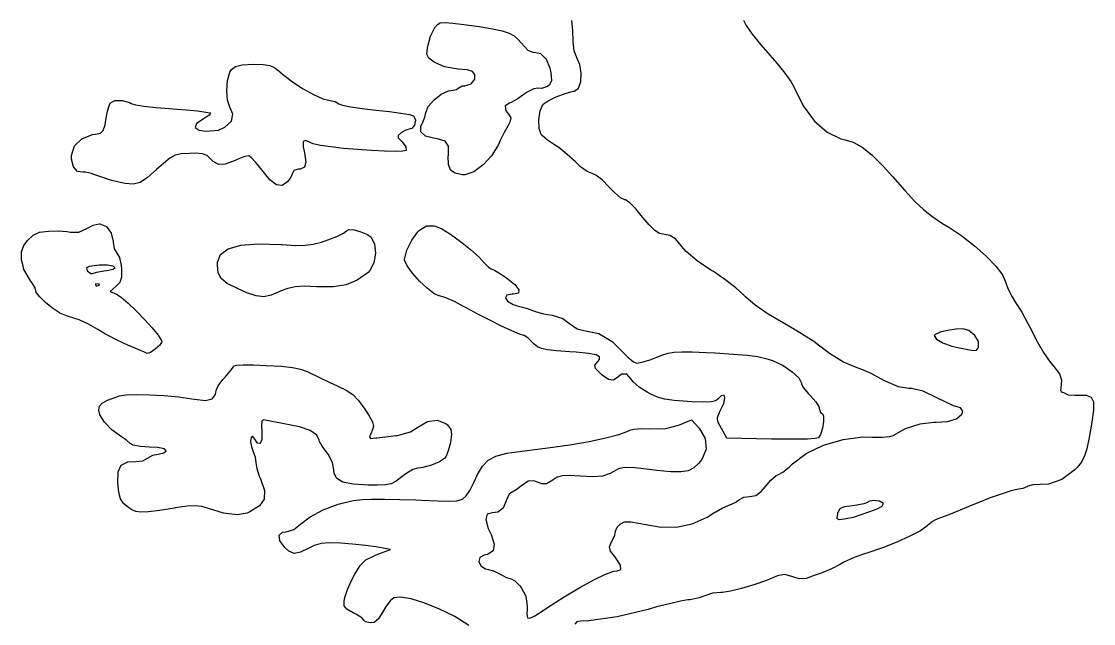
# Model space of a CAD drawing. Extents: x 1.01 to 6.21, y -5.65 to -1.16.
# Drawn here: x 1.16263 to 1.20227, y -4.69877 to -4.67653 of the extents above; entities that cross this region are included whole.
import ezdxf

# ---------------------------------------------------------------- set-up
doc = ezdxf.new("R2010")
doc.units = 0
doc.header["$MEASUREMENT"] = 0
doc.layers.add('BLACK', color=7, linetype='CONTINUOUS')

msp = doc.modelspace()

# ---------------------------------------------------------------- linework, layer by layer
at = {"layer": 'BLACK', "linetype": 'CONTINUOUS'}
for p, q in [((1.177757, -4.67708), (1.177884, -4.676803)), ((1.177884, -4.676803), (1.177913, -4.676758)), ((1.177913, -4.676758), (1.178004, -4.676647)), ((1.178004, -4.676647), (1.178113, -4.676587)), ((1.178113, -4.676587), (1.178288, -4.676572)), ((1.178288, -4.676572), (1.178577, -4.676596)), ((1.178577, -4.676596), (1.178886, -4.676635)), ((1.178886, -4.676635), (1.179546, -4.676724)), ((1.179546, -4.676724), (1.180039, -4.676802)), ((1.180039, -4.676802), (1.180398, -4.676877)), ((1.183014, -4.676879), (1.182972, -4.676494)), ((1.18933, -4.676481), (1.189426, -4.676688)), ((1.189426, -4.676688), (1.189644, -4.677003)), ((1.17766, -4.677404), (1.177757, -4.67708)), ((1.180398, -4.676877), (1.180654, -4.67696)), ((1.180654, -4.67696), (1.180839, -4.677062)), ((1.180839, -4.677062), (1.180985, -4.677191)), ((1.180985, -4.677191), (1.181101, -4.677328)), ((1.183022, -4.677248), (1.183014, -4.676879)), ((1.189644, -4.677003), (1.189961, -4.677395)), ((1.177617, -4.677742), (1.177636, -4.677519)), ((1.177636, -4.677519), (1.17766, -4.677404)), ((1.181101, -4.677328), (1.181352, -4.677591)), ((1.181352, -4.677591), (1.181555, -4.677674)), ((1.183021, -4.67728), (1.183022, -4.677248)), ((1.183064, -4.677618), (1.183021, -4.67728)), ((1.189961, -4.677395), (1.190216, -4.677684)), ((1.177693, -4.677888), (1.177617, -4.677742)), ((1.177892, -4.678042), (1.177693, -4.677888)), ((1.181555, -4.677674), (1.181593, -4.67767)), ((1.181593, -4.67767), (1.181821, -4.677716)), ((1.181821, -4.677716), (1.182023, -4.67792)), ((1.182023, -4.67792), (1.182167, -4.67824)), ((1.183177, -4.677907), (1.183064, -4.677618)), ((1.183273, -4.678125), (1.183177, -4.677907)), ((1.190216, -4.677684), (1.190554, -4.678071)), ((1.170249, -4.678715), (1.17033, -4.678407)), ((1.17033, -4.678407), (1.17039, -4.678303)), ((1.17039, -4.678303), (1.170537, -4.678195)), ((1.170537, -4.678195), (1.170788, -4.678136)), ((1.170788, -4.678136), (1.171189, -4.678115)), ((1.171189, -4.678115), (1.171197, -4.678115)), ((1.171197, -4.678115), (1.171566, -4.678119)), ((1.171566, -4.678119), (1.171809, -4.678156)), ((1.171809, -4.678156), (1.172, -4.678249)), ((1.172, -4.678249), (1.172213, -4.678421)), ((1.178268, -4.678215), (1.177892, -4.678042)), ((1.178778, -4.678292), (1.178268, -4.678215)), ((1.179101, -4.678322), (1.178778, -4.678292)), ((1.179308, -4.678384), (1.179101, -4.678322)), ((1.179395, -4.678488), (1.179308, -4.678384)), ((1.182167, -4.67824), (1.182206, -4.678429)), ((1.183327, -4.678444), (1.183273, -4.678125)), ((1.190554, -4.678071), (1.190851, -4.678441)), ((1.17022, -4.67909), (1.170249, -4.678715)), ((1.172213, -4.678421), (1.172219, -4.678426)), ((1.172219, -4.678426), (1.172595, -4.678725)), ((1.172595, -4.678725), (1.173013, -4.679005)), ((1.179255, -4.678842), (1.179392, -4.678667)), ((1.179392, -4.678667), (1.179395, -4.678488)), ((1.18222, -4.678708), (1.182154, -4.678869)), ((1.182206, -4.678429), (1.18222, -4.678708)), ((1.183224, -4.678994), (1.183309, -4.678754)), ((1.183309, -4.678754), (1.183327, -4.678444)), ((1.190851, -4.678441), (1.191074, -4.67875)), ((1.191074, -4.67875), (1.191187, -4.678949)), ((1.170247, -4.679445), (1.17022, -4.67909)), ((1.173013, -4.679005), (1.173422, -4.679237)), ((1.178149, -4.679222), (1.178411, -4.679095)), ((1.178411, -4.679095), (1.17852, -4.67908)), ((1.17852, -4.67908), (1.178712, -4.679043)), ((1.178712, -4.679043), (1.178777, -4.678994)), ((1.178777, -4.678994), (1.178923, -4.678915)), ((1.178923, -4.678915), (1.179026, -4.678906)), ((1.179026, -4.678906), (1.179255, -4.678842)), ((1.181329, -4.679145), (1.181218, -4.679223)), ((1.18157, -4.679022), (1.181329, -4.679145)), ((1.181736, -4.679), (1.18157, -4.679022)), ((1.181859, -4.679011), (1.181736, -4.679)), ((1.182073, -4.678937), (1.181859, -4.679011)), ((1.182154, -4.678869), (1.182073, -4.678937)), ((1.182395, -4.679321), (1.18273, -4.679192)), ((1.18273, -4.679192), (1.183027, -4.679111)), ((1.183027, -4.679111), (1.183077, -4.679103)), ((1.183077, -4.679103), (1.183224, -4.678994)), ((1.191187, -4.678949), (1.191534, -4.679648)), ((1.165881, -4.679613), (1.165913, -4.679546)), ((1.165913, -4.679546), (1.166084, -4.679455)), ((1.166084, -4.679455), (1.16635, -4.679451)), ((1.16635, -4.679451), (1.166626, -4.679531)), ((1.166626, -4.679531), (1.16668, -4.679561)), ((1.16668, -4.679561), (1.166843, -4.679608)), ((1.170332, -4.679697), (1.170247, -4.679445)), ((1.173422, -4.679237), (1.173772, -4.679393)), ((1.173772, -4.679393), (1.173979, -4.679443)), ((1.173979, -4.679443), (1.174222, -4.679493)), ((1.174222, -4.679493), (1.174361, -4.679573)), ((1.174361, -4.679573), (1.174498, -4.679628)), ((1.177669, -4.679676), (1.177881, -4.679434)), ((1.177881, -4.679434), (1.178149, -4.679222)), ((1.180675, -4.679551), (1.180513, -4.679655)), ((1.180734, -4.679529), (1.180675, -4.679551)), ((1.180957, -4.679405), (1.180734, -4.679529)), ((1.181218, -4.679223), (1.180957, -4.679405)), ((1.181902, -4.679606), (1.181916, -4.679589)), ((1.181916, -4.679589), (1.182097, -4.679464)), ((1.182097, -4.679464), (1.182395, -4.679321)), ((1.16575, -4.680163), (1.165811, -4.67985)), ((1.165811, -4.67985), (1.165881, -4.679613)), ((1.166843, -4.679608), (1.167163, -4.679659)), ((1.167163, -4.679659), (1.167597, -4.679709)), ((1.167597, -4.679709), (1.168102, -4.679753)), ((1.168102, -4.679753), (1.168221, -4.679762)), ((1.168221, -4.679762), (1.16872, -4.679799)), ((1.16872, -4.679799), (1.169142, -4.67984)), ((1.169142, -4.67984), (1.16945, -4.679878)), ((1.16945, -4.679878), (1.169606, -4.67991)), ((1.169617, -4.679917), (1.169563, -4.68)), ((1.169606, -4.67991), (1.169617, -4.679917)), ((1.170447, -4.679956), (1.170332, -4.679697)), ((1.170396, -4.68021), (1.170447, -4.679956)), ((1.174498, -4.679628), (1.174798, -4.679689)), ((1.174798, -4.679689), (1.175221, -4.679752)), ((1.175221, -4.679752), (1.175731, -4.679808)), ((1.175731, -4.679808), (1.175745, -4.679809)), ((1.175745, -4.679809), (1.176237, -4.679862)), ((1.176237, -4.679862), (1.176659, -4.679919)), ((1.176659, -4.679919), (1.17697, -4.679974)), ((1.17697, -4.679974), (1.177128, -4.680021)), ((1.177547, -4.680068), (1.177578, -4.679894)), ((1.177578, -4.679894), (1.177669, -4.679676)), ((1.180513, -4.679655), (1.180536, -4.67983)), ((1.180536, -4.67983), (1.18063, -4.679957)), ((1.18063, -4.679957), (1.180718, -4.680097)), ((1.181757, -4.680164), (1.181804, -4.67984)), ((1.181804, -4.67984), (1.181902, -4.679606)), ((1.191534, -4.679648), (1.191951, -4.680214)), ((1.165654, -4.680563), (1.165717, -4.680356)), ((1.165717, -4.680356), (1.16575, -4.680163)), ((1.169102, -4.680308), (1.169053, -4.680447)), ((1.169349, -4.680139), (1.169102, -4.680308)), ((1.169383, -4.68012), (1.169349, -4.680139)), ((1.169563, -4.68), (1.169383, -4.68012)), ((1.17015, -4.680437), (1.170396, -4.68021)), ((1.177162, -4.680368), (1.177056, -4.680492)), ((1.177128, -4.680021), (1.177135, -4.680026)), ((1.177135, -4.680026), (1.177197, -4.68018)), ((1.177197, -4.68018), (1.177162, -4.680368)), ((1.17739, -4.680406), (1.177437, -4.680318)), ((1.177437, -4.680318), (1.177547, -4.680068)), ((1.180619, -4.680375), (1.180481, -4.680629)), ((1.180686, -4.680252), (1.180619, -4.680375)), ((1.180718, -4.680097), (1.180686, -4.680252)), ((1.181768, -4.680484), (1.181757, -4.680164)), ((1.191951, -4.680214), (1.192419, -4.680626)), ((1.164857, -4.680866), (1.16525, -4.680712)), ((1.16525, -4.680712), (1.165365, -4.680694)), ((1.165365, -4.680694), (1.16555, -4.680657)), ((1.16555, -4.680657), (1.165654, -4.680563)), ((1.169053, -4.680447), (1.169198, -4.680547)), ((1.169198, -4.680547), (1.169441, -4.68059)), ((1.169441, -4.68059), (1.16991, -4.680548)), ((1.16991, -4.680548), (1.17015, -4.680437)), ((1.176682, -4.680636), (1.176551, -4.680743)), ((1.176551, -4.680743), (1.176558, -4.680836)), ((1.176834, -4.680551), (1.176682, -4.680636)), ((1.177003, -4.680503), (1.176834, -4.680551)), ((1.177056, -4.680492), (1.177003, -4.680503)), ((1.177397, -4.680616), (1.17739, -4.680406)), ((1.177565, -4.680775), (1.177397, -4.680616)), ((1.177866, -4.68085), (1.177565, -4.680775)), ((1.180481, -4.680629), (1.18032, -4.680956)), ((1.181844, -4.680709), (1.181768, -4.680484)), ((1.181874, -4.680745), (1.181844, -4.680709)), ((1.182072, -4.680915), (1.181874, -4.680745)), ((1.192419, -4.680626), (1.192919, -4.680863)), ((1.164477, -4.681481), (1.164588, -4.681133)), ((1.164588, -4.681133), (1.164857, -4.680866)), ((1.173137, -4.680928), (1.173049, -4.680968)), ((1.173049, -4.680968), (1.173049, -4.68116)), ((1.173049, -4.68116), (1.173092, -4.681391)), ((1.173326, -4.681018), (1.173137, -4.680928)), ((1.17341, -4.681051), (1.173326, -4.681018)), ((1.173678, -4.681109), (1.17341, -4.681051)), ((1.174068, -4.681166), (1.173678, -4.681109)), ((1.17454, -4.68122), (1.174068, -4.681166)), ((1.176558, -4.680836), (1.176703, -4.680985)), ((1.176703, -4.680985), (1.176838, -4.68116)), ((1.176838, -4.68116), (1.176856, -4.681293)), ((1.178013, -4.680863), (1.177866, -4.68085)), ((1.178288, -4.680952), (1.178013, -4.680863)), ((1.178411, -4.681142), (1.178288, -4.680952)), ((1.178411, -4.681468), (1.178411, -4.681142)), ((1.180265, -4.681074), (1.180018, -4.681485)), ((1.18032, -4.680956), (1.180265, -4.681074)), ((1.182336, -4.68109), (1.182072, -4.680915)), ((1.182493, -4.681193), (1.182336, -4.68109)), ((1.192919, -4.680863), (1.193039, -4.680891)), ((1.193039, -4.680891), (1.19338, -4.680991)), ((1.19338, -4.680991), (1.193714, -4.681173)), ((1.193714, -4.681173), (1.194072, -4.681459)), ((1.164479, -4.681617), (1.164477, -4.681481)), ((1.168114, -4.681581), (1.167875, -4.681774)), ((1.168316, -4.681474), (1.168114, -4.681581)), ((1.168538, -4.681427), (1.168316, -4.681474)), ((1.16884, -4.681408), (1.168538, -4.681427)), ((1.169059, -4.681403), (1.16884, -4.681408)), ((1.169324, -4.681419), (1.169059, -4.681403)), ((1.16949, -4.681481), (1.169324, -4.681419)), ((1.169618, -4.681606), (1.16949, -4.681481)), ((1.170883, -4.681527), (1.170632, -4.68162)), ((1.171032, -4.681493), (1.170883, -4.681527)), ((1.171124, -4.681556), (1.171032, -4.681493)), ((1.171299, -4.681743), (1.171124, -4.681556)), ((1.173092, -4.681391), (1.173138, -4.681732)), ((1.175054, -4.681267), (1.17454, -4.68122)), ((1.175571, -4.681305), (1.175054, -4.681267)), ((1.176049, -4.681329), (1.175571, -4.681305)), ((1.176449, -4.681338), (1.176049, -4.681329)), ((1.176731, -4.681327), (1.176449, -4.681338)), ((1.176855, -4.681294), (1.176731, -4.681327)), ((1.176856, -4.681293), (1.176855, -4.681294)), ((1.178406, -4.681512), (1.178411, -4.681468)), ((1.178414, -4.681818), (1.178406, -4.681512)), ((1.180018, -4.681485), (1.179697, -4.681835)), ((1.18281, -4.681443), (1.182493, -4.681193)), ((1.18311, -4.681722), (1.18281, -4.681443)), ((1.194072, -4.681459), (1.194484, -4.681874)), ((1.164555, -4.681902), (1.164479, -4.681617)), ((1.164705, -4.682081), (1.164555, -4.681902)), ((1.167875, -4.681774), (1.167622, -4.682006)), ((1.169715, -4.681711), (1.169618, -4.681606)), ((1.16991, -4.681817), (1.169715, -4.681711)), ((1.170163, -4.681801), (1.16991, -4.681817)), ((1.170526, -4.681665), (1.170163, -4.681801)), ((1.170632, -4.68162), (1.170526, -4.681665)), ((1.171509, -4.68201), (1.171299, -4.681743)), ((1.173088, -4.681921), (1.17293, -4.681988)), ((1.173138, -4.681732), (1.173088, -4.681921)), ((1.178486, -4.682025), (1.178414, -4.681818)), ((1.179697, -4.681835), (1.179349, -4.682086)), ((1.183298, -4.681898), (1.18311, -4.681722)), ((1.183544, -4.68208), (1.183298, -4.681898)), ((1.194484, -4.681874), (1.194828, -4.68226)), ((1.164898, -4.682106), (1.164705, -4.682081)), ((1.164999, -4.682094), (1.164898, -4.682106)), ((1.165218, -4.682146), (1.164999, -4.682094)), ((1.165301, -4.682182), (1.165218, -4.682146)), ((1.165561, -4.682277), (1.165301, -4.682182)), ((1.165882, -4.682378), (1.165561, -4.682277)), ((1.167288, -4.682303), (1.167021, -4.68248)), ((1.167622, -4.682006), (1.167288, -4.682303)), ((1.171512, -4.682014), (1.171509, -4.68201)), ((1.171813, -4.682379), (1.171512, -4.682014)), ((1.172586, -4.68229), (1.172462, -4.682456)), ((1.172655, -4.682116), (1.172586, -4.68229)), ((1.172694, -4.682039), (1.172655, -4.682116)), ((1.172856, -4.681988), (1.172694, -4.682039)), ((1.17293, -4.681988), (1.172856, -4.681988)), ((1.178666, -4.682141), (1.178486, -4.682025)), ((1.17893, -4.682202), (1.178666, -4.682141)), ((1.179016, -4.6822), (1.17893, -4.682202)), ((1.179349, -4.682086), (1.179016, -4.6822)), ((1.183723, -4.682155), (1.183544, -4.68208)), ((1.183861, -4.682213), (1.183723, -4.682155)), ((1.184093, -4.682389), (1.183861, -4.682213)), ((1.194828, -4.68226), (1.195285, -4.682781)), ((1.166021, -4.682418), (1.165882, -4.682378)), ((1.166448, -4.682524), (1.166021, -4.682418)), ((1.166761, -4.682549), (1.166448, -4.682524)), ((1.167021, -4.68248), (1.166761, -4.682549)), ((1.172058, -4.682568), (1.171813, -4.682379)), ((1.172267, -4.682591), (1.172058, -4.682568)), ((1.172462, -4.682456), (1.172267, -4.682591)), ((1.184344, -4.68264), (1.184093, -4.682389)), ((1.184554, -4.682857), (1.184344, -4.68264)), ((1.18478, -4.683046), (1.184554, -4.682857)), ((1.184933, -4.683121), (1.18478, -4.683046)), ((1.184956, -4.683126), (1.184933, -4.683121)), ((1.185117, -4.683237), (1.184956, -4.683126)), ((1.195285, -4.682781), (1.195659, -4.683178)), ((1.185343, -4.68346), (1.185117, -4.683237)), ((1.185595, -4.683757), (1.185343, -4.68346)), ((1.195659, -4.683178), (1.195991, -4.683489)), ((1.195991, -4.683489), (1.196319, -4.683749)), ((1.185834, -4.684051), (1.185595, -4.683757)), ((1.196319, -4.683749), (1.196683, -4.683993)), ((1.163057, -4.684422), (1.163292, -4.68432)), ((1.163292, -4.68432), (1.163631, -4.684277)), ((1.163631, -4.684277), (1.163992, -4.684271)), ((1.163992, -4.684271), (1.164318, -4.684295)), ((1.164318, -4.684295), (1.16443, -4.684315)), ((1.16443, -4.684315), (1.164753, -4.684316)), ((1.164753, -4.684316), (1.16502, -4.684192)), ((1.16502, -4.684192), (1.16528, -4.684062)), ((1.16528, -4.684062), (1.165504, -4.684006)), ((1.165504, -4.684006), (1.165521, -4.684007)), ((1.165521, -4.684007), (1.165768, -4.684109)), ((1.165768, -4.684109), (1.165947, -4.684348)), ((1.165947, -4.684348), (1.166013, -4.684659)), ((1.174287, -4.684475), (1.174534, -4.684355)), ((1.174534, -4.684355), (1.174644, -4.68427)), ((1.174644, -4.68427), (1.174646, -4.684263)), ((1.174646, -4.684263), (1.17473, -4.684213)), ((1.17473, -4.684213), (1.17493, -4.684231)), ((1.17493, -4.684231), (1.175181, -4.684302)), ((1.175181, -4.684302), (1.17542, -4.684407)), ((1.177055, -4.684613), (1.177285, -4.684303)), ((1.177285, -4.684303), (1.17735, -4.684242)), ((1.17735, -4.684242), (1.177606, -4.684088)), ((1.177606, -4.684088), (1.177887, -4.684082)), ((1.177887, -4.684082), (1.177939, -4.684092)), ((1.177939, -4.684092), (1.178167, -4.684191)), ((1.178167, -4.684191), (1.178491, -4.684392)), ((1.186042, -4.68426), (1.185834, -4.684051)), ((1.186218, -4.684365), (1.186042, -4.68426)), ((1.196683, -4.683993), (1.196915, -4.684135)), ((1.196915, -4.684135), (1.197396, -4.684453)), ((1.162714, -4.684803), (1.162852, -4.684621)), ((1.162852, -4.684621), (1.163057, -4.684422)), ((1.166013, -4.684659), (1.166012, -4.68468)), ((1.166012, -4.68468), (1.166052, -4.684931)), ((1.170736, -4.684797), (1.171385, -4.684744)), ((1.171385, -4.684744), (1.172216, -4.68477)), ((1.173415, -4.684764), (1.173724, -4.684682)), ((1.173724, -4.684682), (1.173952, -4.684605)), ((1.173952, -4.684605), (1.174287, -4.684475)), ((1.17542, -4.684407), (1.175559, -4.684507)), ((1.175559, -4.684507), (1.175685, -4.684756)), ((1.176875, -4.684985), (1.177055, -4.684613)), ((1.178491, -4.684392), (1.178861, -4.68466)), ((1.178861, -4.68466), (1.17923, -4.684957)), ((1.186406, -4.6844), (1.186218, -4.684365)), ((1.186601, -4.684435), (1.186406, -4.6844)), ((1.186807, -4.684565), (1.186601, -4.684435)), ((1.187033, -4.684834), (1.186807, -4.684565)), ((1.197396, -4.684453), (1.197867, -4.684819)), ((1.162627, -4.685037), (1.162714, -4.684803)), ((1.162633, -4.685349), (1.162627, -4.685037)), ((1.166052, -4.684931), (1.166151, -4.685086)), ((1.166151, -4.685086), (1.166251, -4.685258)), ((1.169879, -4.685427), (1.169985, -4.685138)), ((1.169985, -4.685138), (1.17027, -4.684928)), ((1.17027, -4.684928), (1.170736, -4.684797)), ((1.172216, -4.68477), (1.172267, -4.684773)), ((1.172267, -4.684773), (1.172756, -4.684803)), ((1.172756, -4.684803), (1.173116, -4.684802)), ((1.173116, -4.684802), (1.173415, -4.684764)), ((1.175714, -4.685096), (1.175652, -4.685448)), ((1.175685, -4.684756), (1.175714, -4.685096)), ((1.176793, -4.685322), (1.176875, -4.684985)), ((1.17923, -4.684957), (1.17955, -4.685246)), ((1.187208, -4.685034), (1.187033, -4.684834)), ((1.187608, -4.685375), (1.187208, -4.685034)), ((1.197867, -4.684819), (1.198296, -4.685201)), ((1.162674, -4.685516), (1.162633, -4.685349)), ((1.162718, -4.68569), (1.162674, -4.685516)), ((1.165504, -4.685541), (1.165408, -4.685549)), ((1.165803, -4.68554), (1.165504, -4.685541)), ((1.166006, -4.685571), (1.165803, -4.68554)), ((1.166251, -4.685258), (1.166319, -4.685543)), ((1.166319, -4.685543), (1.166332, -4.685668)), ((1.169876, -4.685536), (1.169879, -4.685427)), ((1.1699, -4.685823), (1.169876, -4.685536)), ((1.175652, -4.685448), (1.175506, -4.685734)), ((1.176795, -4.685353), (1.176793, -4.685322)), ((1.176889, -4.685558), (1.176795, -4.685353)), ((1.17955, -4.685246), (1.179735, -4.685446)), ((1.179735, -4.685446), (1.179891, -4.685606)), ((1.188119, -4.685717), (1.187608, -4.685375)), ((1.198296, -4.685201), (1.198651, -4.68557)), ((1.162947, -4.686089), (1.162718, -4.68569)), ((1.165135, -4.685586), (1.165027, -4.68564)), ((1.165027, -4.68564), (1.165051, -4.685729)), ((1.165051, -4.685729), (1.16506, -4.685741)), ((1.16506, -4.685741), (1.165194, -4.685842)), ((1.165408, -4.685549), (1.165135, -4.685586)), ((1.165194, -4.685842), (1.16526, -4.685839)), ((1.16526, -4.685839), (1.165408, -4.685796)), ((1.165408, -4.685796), (1.165672, -4.685748)), ((1.165672, -4.685748), (1.16578, -4.685732)), ((1.16578, -4.685732), (1.16602, -4.68568)), ((1.166087, -4.685622), (1.166006, -4.685571)), ((1.16602, -4.68568), (1.166087, -4.685622)), ((1.166332, -4.685668), (1.166331, -4.685979)), ((1.170006, -4.686031), (1.1699, -4.685823)), ((1.175441, -4.685801), (1.175041, -4.686085)), ((1.175506, -4.685734), (1.175441, -4.685801)), ((1.177088, -4.685829), (1.176889, -4.685558)), ((1.177349, -4.686121), (1.177088, -4.685829)), ((1.179891, -4.685606), (1.179993, -4.685666)), ((1.179993, -4.685666), (1.180115, -4.685722)), ((1.180115, -4.685722), (1.180343, -4.68586)), ((1.180343, -4.68586), (1.180561, -4.686005)), ((1.188215, -4.685775), (1.188119, -4.685717)), ((1.188639, -4.686063), (1.188215, -4.685775)), ((1.198651, -4.68557), (1.1989, -4.685895)), ((1.1989, -4.685895), (1.199012, -4.686145)), ((1.162963, -4.686109), (1.162947, -4.686089)), ((1.163012, -4.68617), (1.162963, -4.686109)), ((1.163139, -4.68637), (1.163012, -4.68617)), ((1.165378, -4.686224), (1.165363, -4.686235)), ((1.165363, -4.686235), (1.165374, -4.686295)), ((1.165374, -4.686295), (1.165426, -4.686305)), ((1.165496, -4.686242), (1.165378, -4.686224)), ((1.165426, -4.686305), (1.16551, -4.686273)), ((1.16551, -4.686273), (1.165496, -4.686242)), ((1.166131, -4.686316), (1.165901, -4.686508)), ((1.166264, -4.686175), (1.166131, -4.686316)), ((1.166331, -4.685979), (1.166264, -4.686175)), ((1.17023, -4.686207), (1.170006, -4.686031)), ((1.170609, -4.686398), (1.17023, -4.686207)), ((1.172746, -4.686332), (1.172474, -4.686392)), ((1.173081, -4.686314), (1.172746, -4.686332)), ((1.173548, -4.68633), (1.173081, -4.686314)), ((1.173551, -4.68633), (1.173548, -4.68633)), ((1.174157, -4.686332), (1.173551, -4.68633)), ((1.174633, -4.686256), (1.174157, -4.686332)), ((1.175041, -4.686085), (1.174633, -4.686256)), ((1.177627, -4.686389), (1.177349, -4.686121)), ((1.180561, -4.686005), (1.180868, -4.686249)), ((1.180868, -4.686249), (1.181016, -4.686441)), ((1.189037, -4.686371), (1.188639, -4.686063)), ((1.199012, -4.686145), (1.199013, -4.686149)), ((1.199013, -4.686149), (1.199093, -4.686393)), ((1.163164, -4.686486), (1.163139, -4.68637)), ((1.163177, -4.686546), (1.163164, -4.686486)), ((1.163304, -4.686704), (1.163177, -4.686546)), ((1.163518, -4.686909), (1.163304, -4.686704)), ((1.165901, -4.686508), (1.166143, -4.686607)), ((1.166143, -4.686607), (1.166316, -4.686721)), ((1.166316, -4.686721), (1.166569, -4.68694)), ((1.17096, -4.686552), (1.170609, -4.686398)), ((1.171306, -4.686671), (1.17096, -4.686552)), ((1.171585, -4.6867), (1.171306, -4.686671)), ((1.171857, -4.686645), (1.171585, -4.6867)), ((1.172184, -4.686509), (1.171857, -4.686645)), ((1.172198, -4.686502), (1.172184, -4.686509)), ((1.172474, -4.686392), (1.172198, -4.686502)), ((1.17788, -4.686586), (1.177627, -4.686389)), ((1.178065, -4.686667), (1.17788, -4.686586)), ((1.178088, -4.686669), (1.178065, -4.686667)), ((1.178315, -4.686739), (1.178088, -4.686669)), ((1.18057, -4.68664), (1.180519, -4.686739)), ((1.180774, -4.686609), (1.18057, -4.68664)), ((1.180816, -4.68661), (1.180774, -4.686609)), ((1.181, -4.686566), (1.180816, -4.68661)), ((1.181016, -4.686441), (1.181, -4.686566)), ((1.189334, -4.686643), (1.189037, -4.686371)), ((1.189398, -4.686707), (1.189334, -4.686643)), ((1.189759, -4.687008), (1.189398, -4.686707)), ((1.199093, -4.686393), (1.199253, -4.686709)), ((1.199253, -4.686709), (1.199379, -4.68691)), ((1.163775, -4.687119), (1.163518, -4.686909)), ((1.164031, -4.687294), (1.163775, -4.687119)), ((1.166569, -4.68694), (1.166866, -4.687226)), ((1.17864, -4.686882), (1.178315, -4.686739)), ((1.179001, -4.687071), (1.17864, -4.686882)), ((1.179092, -4.687123), (1.179001, -4.687071)), ((1.179501, -4.687344), (1.179092, -4.687123)), ((1.180519, -4.686739), (1.180603, -4.686867)), ((1.180603, -4.686867), (1.180808, -4.686986)), ((1.180808, -4.686986), (1.18096, -4.687033)), ((1.18096, -4.687033), (1.181296, -4.687125)), ((1.181296, -4.687125), (1.181599, -4.687232)), ((1.19024, -4.687341), (1.189759, -4.687008)), ((1.199379, -4.68691), (1.19961, -4.687274)), ((1.164048, -4.687304), (1.164031, -4.687294)), ((1.164297, -4.687412), (1.164048, -4.687304)), ((1.164601, -4.687505), (1.164297, -4.687412)), ((1.164764, -4.687557), (1.164601, -4.687505)), ((1.166866, -4.687226), (1.167174, -4.687544)), ((1.179943, -4.687571), (1.179501, -4.687344)), ((1.181599, -4.687232), (1.181631, -4.687246)), ((1.181631, -4.687246), (1.181933, -4.687339)), ((1.181933, -4.687339), (1.182253, -4.687387)), ((1.182253, -4.687387), (1.182647, -4.687503)), ((1.182647, -4.687503), (1.182857, -4.687669)), ((1.190789, -4.687671), (1.19024, -4.687341)), ((1.19961, -4.687274), (1.199829, -4.687661)), ((1.165107, -4.687714), (1.164764, -4.687557)), ((1.165448, -4.687911), (1.165107, -4.687714)), ((1.165733, -4.688083), (1.165448, -4.687911)), ((1.167174, -4.687544), (1.167456, -4.687856)), ((1.167456, -4.687856), (1.167677, -4.688125)), ((1.180375, -4.687783), (1.179943, -4.687571)), ((1.180755, -4.687961), (1.180375, -4.687783)), ((1.182857, -4.687669), (1.183176, -4.687889)), ((1.183176, -4.687889), (1.183424, -4.687949)), ((1.191128, -4.687864), (1.190789, -4.687671)), ((1.191149, -4.687876), (1.191128, -4.687864)), ((1.191572, -4.688131), (1.191149, -4.687876)), ((1.197177, -4.687896), (1.196869, -4.687944)), ((1.197449, -4.687886), (1.197177, -4.687896)), ((1.19766, -4.687952), (1.197449, -4.687886)), ((1.199829, -4.687661), (1.199914, -4.687829)), ((1.199914, -4.687829), (1.200179, -4.688359)), ((1.166164, -4.688311), (1.165733, -4.688083)), ((1.166588, -4.688507), (1.166164, -4.688311)), ((1.167677, -4.688125), (1.167804, -4.688316)), ((1.167804, -4.688316), (1.167821, -4.688371)), ((1.181043, -4.688084), (1.180755, -4.687961)), ((1.181197, -4.688132), (1.181043, -4.688084)), ((1.18121, -4.688135), (1.181197, -4.688132)), ((1.18135, -4.688225), (1.18121, -4.688135)), ((1.181538, -4.688401), (1.18135, -4.688225)), ((1.183424, -4.687949), (1.183972, -4.688063)), ((1.183972, -4.688063), (1.184463, -4.688352)), ((1.191922, -4.688357), (1.191572, -4.688131)), ((1.19641, -4.688094), (1.196372, -4.688139)), ((1.196372, -4.688139), (1.196457, -4.688266)), ((1.196592, -4.688015), (1.19641, -4.688094)), ((1.196457, -4.688266), (1.19669, -4.688403)), ((1.196869, -4.687944), (1.196592, -4.688015)), ((1.197878, -4.688129), (1.19766, -4.687952)), ((1.198013, -4.688355), (1.197878, -4.688129)), ((1.166622, -4.688521), (1.166588, -4.688507)), ((1.166943, -4.688656), (1.166622, -4.688521)), ((1.167178, -4.688754), (1.166943, -4.688656)), ((1.167577, -4.688644), (1.167395, -4.688764)), ((1.167745, -4.688493), (1.167577, -4.688644)), ((1.167821, -4.688371), (1.167745, -4.688493)), ((1.181585, -4.688449), (1.181538, -4.688401)), ((1.181706, -4.68855), (1.181585, -4.688449)), ((1.181856, -4.688619), (1.181706, -4.68855)), ((1.182076, -4.688665), (1.181856, -4.688619)), ((1.182411, -4.6887), (1.182076, -4.688665)), ((1.182903, -4.688734), (1.182411, -4.6887)), ((1.184463, -4.688352), (1.1848, -4.688683)), ((1.1848, -4.688683), (1.185042, -4.688931)), ((1.192147, -4.688522), (1.191922, -4.688357)), ((1.192504, -4.688801), (1.192147, -4.688522)), ((1.19669, -4.688403), (1.197023, -4.688525)), ((1.197023, -4.688525), (1.197251, -4.688581)), ((1.197251, -4.688581), (1.197613, -4.688651)), ((1.197613, -4.688651), (1.197826, -4.688682)), ((1.197826, -4.688682), (1.197936, -4.688671)), ((1.197936, -4.688671), (1.19799, -4.688618)), ((1.19799, -4.688618), (1.198014, -4.688569)), ((1.198014, -4.688569), (1.198013, -4.688355)), ((1.200179, -4.688359), (1.200416, -4.688766)), ((1.167277, -4.688795), (1.167178, -4.688754)), ((1.167395, -4.688764), (1.167277, -4.688795)), ((1.183139, -4.68875), (1.182903, -4.688734)), ((1.183594, -4.688793), (1.183139, -4.68875)), ((1.183877, -4.688847), (1.183594, -4.688793)), ((1.184006, -4.688921), (1.183877, -4.688847)), ((1.183877, -4.689162), (1.183999, -4.689023)), ((1.183999, -4.689023), (1.184006, -4.688921)), ((1.185042, -4.688931), (1.185261, -4.689102)), ((1.185261, -4.689102), (1.185383, -4.689153)), ((1.185571, -4.689121), (1.185868, -4.689028)), ((1.185868, -4.689028), (1.186121, -4.68893)), ((1.186121, -4.68893), (1.186341, -4.688843)), ((1.186341, -4.688843), (1.186541, -4.688784)), ((1.186541, -4.688784), (1.186763, -4.688748)), ((1.186763, -4.688748), (1.187045, -4.688735)), ((1.187045, -4.688735), (1.187427, -4.68874)), ((1.187427, -4.68874), (1.187949, -4.688762)), ((1.187949, -4.688762), (1.188279, -4.688778)), ((1.188279, -4.688778), (1.188952, -4.688817)), ((1.188952, -4.688817), (1.189463, -4.68886)), ((1.189463, -4.68886), (1.189851, -4.688912)), ((1.189851, -4.688912), (1.190153, -4.688978)), ((1.190153, -4.688978), (1.190398, -4.68906)), ((1.190398, -4.68906), (1.190785, -4.689246)), ((1.193021, -4.689124), (1.192504, -4.688801)), ((1.200416, -4.688766), (1.200668, -4.689117)), ((1.170158, -4.689669), (1.17035, -4.689456)), ((1.17035, -4.689456), (1.170464, -4.689297)), ((1.170464, -4.689297), (1.170478, -4.68926)), ((1.170478, -4.68926), (1.170574, -4.689231)), ((1.170574, -4.689231), (1.170829, -4.689217)), ((1.170829, -4.689217), (1.171207, -4.689218)), ((1.171207, -4.689218), (1.171668, -4.689236)), ((1.171668, -4.689236), (1.171679, -4.689236)), ((1.171679, -4.689236), (1.17224, -4.689272)), ((1.17224, -4.689272), (1.172648, -4.689317)), ((1.172648, -4.689317), (1.172949, -4.689379)), ((1.172949, -4.689379), (1.173192, -4.689466)), ((1.173192, -4.689466), (1.173291, -4.689513)), ((1.183824, -4.689234), (1.183877, -4.689162)), ((1.183854, -4.689356), (1.183824, -4.689234)), ((1.184032, -4.68954), (1.183854, -4.689356)), ((1.185383, -4.689153), (1.185571, -4.689121)), ((1.190785, -4.689246), (1.191121, -4.689471)), ((1.191121, -4.689471), (1.191364, -4.6897)), ((1.193471, -4.689305), (1.193021, -4.689124)), ((1.193701, -4.689388), (1.193471, -4.689305)), ((1.194039, -4.689543), (1.193701, -4.689388)), ((1.200668, -4.689117), (1.200799, -4.689277)), ((1.200799, -4.689277), (1.201002, -4.689552)), ((1.169905, -4.689992), (1.170076, -4.689758)), ((1.170076, -4.689758), (1.170158, -4.689669)), ((1.173291, -4.689513), (1.173621, -4.689676)), ((1.173621, -4.689676), (1.174026, -4.689866)), ((1.174026, -4.689866), (1.174296, -4.689988)), ((1.184093, -4.689594), (1.184032, -4.68954)), ((1.184335, -4.689764), (1.184093, -4.689594)), ((1.184514, -4.689785), (1.184335, -4.689764)), ((1.184676, -4.689667), (1.184514, -4.689785)), ((1.184808, -4.689564), (1.184676, -4.689667)), ((1.185011, -4.689558), (1.184808, -4.689564)), ((1.185173, -4.689743), (1.185011, -4.689558)), ((1.185248, -4.689844), (1.185173, -4.689743)), ((1.185469, -4.690037), (1.185248, -4.689844)), ((1.191364, -4.6897), (1.191471, -4.689898)), ((1.191471, -4.689898), (1.191472, -4.689928)), ((1.1944, -4.689732), (1.194039, -4.689543)), ((1.194599, -4.689839), (1.1944, -4.689732)), ((1.195053, -4.690026), (1.194599, -4.689839)), ((1.201002, -4.689552), (1.201078, -4.689772)), ((1.201078, -4.689772), (1.201064, -4.689962)), ((1.169806, -4.690318), (1.169831, -4.69017)), ((1.169831, -4.69017), (1.169905, -4.689992)), ((1.174296, -4.689988), (1.174631, -4.690149)), ((1.174631, -4.690149), (1.174877, -4.690314)), ((1.185759, -4.69023), (1.185469, -4.690037)), ((1.185894, -4.690304), (1.185759, -4.69023)), ((1.191472, -4.689928), (1.191537, -4.690072)), ((1.191537, -4.690072), (1.19171, -4.690276)), ((1.19171, -4.690276), (1.1918, -4.690361)), ((1.195443, -4.690088), (1.195053, -4.690026)), ((1.19553, -4.690092), (1.195443, -4.690088)), ((1.195962, -4.690191), (1.19553, -4.690092)), ((1.196475, -4.690431), (1.195962, -4.690191)), ((1.201064, -4.689962), (1.201044, -4.690156)), ((1.201044, -4.690156), (1.201077, -4.690221)), ((1.201077, -4.690221), (1.201081, -4.690219)), ((1.201081, -4.690219), (1.201193, -4.690246)), ((1.201193, -4.690246), (1.201209, -4.690269)), ((1.201209, -4.690269), (1.201331, -4.69032)), ((1.165515, -4.690744), (1.165608, -4.690634)), ((1.165608, -4.690634), (1.165806, -4.690527)), ((1.165806, -4.690527), (1.166148, -4.690399)), ((1.166148, -4.690399), (1.166244, -4.690366)), ((1.166244, -4.690366), (1.166486, -4.690327)), ((1.166486, -4.690327), (1.166875, -4.690314)), ((1.166875, -4.690314), (1.167364, -4.690324)), ((1.167364, -4.690324), (1.167903, -4.690355)), ((1.167903, -4.690355), (1.168442, -4.690404)), ((1.168442, -4.690404), (1.168932, -4.69047)), ((1.168932, -4.69047), (1.169021, -4.690486)), ((1.169021, -4.690486), (1.169427, -4.690529)), ((1.169427, -4.690529), (1.16968, -4.690477)), ((1.16968, -4.690477), (1.169806, -4.690318)), ((1.174877, -4.690314), (1.175089, -4.690532)), ((1.175089, -4.690532), (1.175318, -4.690852)), ((1.186142, -4.690415), (1.185894, -4.690304)), ((1.186413, -4.690487), (1.186142, -4.690415)), ((1.186764, -4.690535), (1.186413, -4.690487)), ((1.187257, -4.690571), (1.186764, -4.690535)), ((1.187415, -4.69058), (1.187257, -4.690571)), ((1.187846, -4.690595), (1.187415, -4.69058)), ((1.188127, -4.690585), (1.187846, -4.690595)), ((1.188296, -4.690546), (1.188127, -4.690585)), ((1.188393, -4.690475), (1.188296, -4.690546)), ((1.188503, -4.690363), (1.188393, -4.690475)), ((1.188464, -4.69092), (1.188594, -4.690647)), ((1.188608, -4.690335), (1.188503, -4.690363)), ((1.188594, -4.690647), (1.18864, -4.69044)), ((1.18864, -4.69044), (1.188608, -4.690335)), ((1.1918, -4.690361), (1.192003, -4.69058)), ((1.192003, -4.69058), (1.192116, -4.690777)), ((1.196802, -4.6906), (1.196475, -4.690431)), ((1.197086, -4.690726), (1.196802, -4.6906)), ((1.201331, -4.69032), (1.201578, -4.690339)), ((1.201578, -4.690339), (1.201692, -4.690336)), ((1.201692, -4.690336), (1.201993, -4.690338)), ((1.201993, -4.690338), (1.202178, -4.69041)), ((1.202178, -4.69041), (1.202264, -4.690583)), ((1.202264, -4.690583), (1.202267, -4.690887)), ((1.165486, -4.690887), (1.165515, -4.690744)), ((1.165525, -4.691061), (1.165486, -4.690887)), ((1.165701, -4.69134), (1.165525, -4.691061)), ((1.175318, -4.690852), (1.175454, -4.691063)), ((1.175454, -4.691063), (1.175601, -4.691323)), ((1.188357, -4.691158), (1.188432, -4.690977)), ((1.188432, -4.690977), (1.188464, -4.69092)), ((1.192116, -4.690777), (1.192126, -4.690833)), ((1.192126, -4.690833), (1.192171, -4.690984)), ((1.192171, -4.690984), (1.19223, -4.691014)), ((1.19223, -4.691014), (1.19228, -4.691102)), ((1.197259, -4.690777), (1.197086, -4.690726)), ((1.197195, -4.691211), (1.197391, -4.691045)), ((1.197352, -4.690804), (1.197259, -4.690777)), ((1.197428, -4.69093), (1.197352, -4.690804)), ((1.197391, -4.691045), (1.197428, -4.69093)), ((1.202267, -4.690887), (1.202206, -4.691337)), ((1.16598, -4.691627), (1.165701, -4.69134)), ((1.171509, -4.691303), (1.171504, -4.691488)), ((1.171504, -4.691488), (1.171518, -4.69167)), ((1.171567, -4.691246), (1.171509, -4.691303)), ((1.1717, -4.691272), (1.171567, -4.691246)), ((1.171886, -4.691315), (1.1717, -4.691272)), ((1.172212, -4.691377), (1.171886, -4.691315)), ((1.17259, -4.691441), (1.172212, -4.691377)), ((1.172909, -4.691506), (1.17259, -4.691441)), ((1.175601, -4.691323), (1.17564, -4.691501)), ((1.177277, -4.691525), (1.177646, -4.691305)), ((1.177646, -4.691305), (1.178003, -4.691257)), ((1.178003, -4.691257), (1.178314, -4.691385)), ((1.178314, -4.691385), (1.178375, -4.691439)), ((1.178375, -4.691439), (1.1785, -4.691602)), ((1.186448, -4.691566), (1.186926, -4.691442)), ((1.186926, -4.691442), (1.186955, -4.69143)), ((1.186955, -4.69143), (1.187396, -4.691244)), ((1.187396, -4.691244), (1.187681, -4.691561)), ((1.188379, -4.691324), (1.188357, -4.691158)), ((1.188505, -4.691567), (1.188379, -4.691324)), ((1.192281, -4.691308), (1.192243, -4.691562)), ((1.19228, -4.691102), (1.192281, -4.691308)), ((1.195317, -4.691574), (1.195853, -4.6914)), ((1.195853, -4.6914), (1.196366, -4.691334)), ((1.196366, -4.691334), (1.19645, -4.691335)), ((1.19645, -4.691335), (1.196868, -4.691313)), ((1.196868, -4.691313), (1.197195, -4.691211)), ((1.202206, -4.691337), (1.202108, -4.691905)), ((1.16632, -4.691872), (1.16598, -4.691627)), ((1.166515, -4.692004), (1.16632, -4.691872)), ((1.171173, -4.691852), (1.171117, -4.691897)), ((1.171258, -4.691957), (1.171173, -4.691852)), ((1.171518, -4.69167), (1.171516, -4.691973)), ((1.1733, -4.691645), (1.172909, -4.691506)), ((1.173554, -4.691816), (1.1733, -4.691645)), ((1.173639, -4.692004), (1.173554, -4.691816)), ((1.175568, -4.691708), (1.17549, -4.691879)), ((1.17549, -4.691879), (1.17553, -4.691937)), ((1.175584, -4.691677), (1.175568, -4.691708)), ((1.17564, -4.691501), (1.175584, -4.691677)), ((1.175768, -4.691913), (1.176091, -4.691871)), ((1.176091, -4.691871), (1.176464, -4.691832)), ((1.176464, -4.691832), (1.176532, -4.691825)), ((1.176532, -4.691825), (1.177006, -4.691697)), ((1.177006, -4.691697), (1.177277, -4.691525)), ((1.178533, -4.691791), (1.178491, -4.692089)), ((1.1785, -4.691602), (1.178533, -4.691791)), ((1.184234, -4.691918), (1.184711, -4.691795)), ((1.184711, -4.691795), (1.185028, -4.69168)), ((1.185028, -4.69168), (1.18512, -4.691626)), ((1.18512, -4.691626), (1.185265, -4.691591)), ((1.185265, -4.691591), (1.185546, -4.691575)), ((1.185546, -4.691575), (1.185866, -4.691582)), ((1.185866, -4.691582), (1.186448, -4.691566)), ((1.187681, -4.691561), (1.187908, -4.691939)), ((1.188714, -4.691929), (1.188505, -4.691567)), ((1.192176, -4.691792), (1.192102, -4.691916)), ((1.192243, -4.691562), (1.192176, -4.691792)), ((1.193004, -4.691974), (1.193742, -4.691881)), ((1.193742, -4.691881), (1.1941, -4.691884)), ((1.1941, -4.691884), (1.19445, -4.691889)), ((1.19445, -4.691889), (1.194729, -4.691864)), ((1.194729, -4.691864), (1.194857, -4.691824)), ((1.194857, -4.691824), (1.195317, -4.691574)), ((1.166644, -4.692126), (1.166515, -4.692004)), ((1.16676, -4.69218), (1.166644, -4.692126)), ((1.167021, -4.692229), (1.16676, -4.69218)), ((1.167366, -4.692257), (1.167021, -4.692229)), ((1.167655, -4.692277), (1.167366, -4.692257)), ((1.167912, -4.692323), (1.167655, -4.692277)), ((1.171117, -4.691897), (1.1711, -4.692045)), ((1.1711, -4.692045), (1.171132, -4.692247)), ((1.171132, -4.692247), (1.171175, -4.692363)), ((1.171358, -4.692107), (1.171258, -4.691957)), ((1.171457, -4.692124), (1.171358, -4.692107)), ((1.171516, -4.691973), (1.171457, -4.692124)), ((1.17365, -4.692046), (1.173639, -4.692004)), ((1.173748, -4.692221), (1.17365, -4.692046)), ((1.173916, -4.692458), (1.173748, -4.692221)), ((1.17553, -4.691937), (1.175725, -4.691919)), ((1.175725, -4.691919), (1.175768, -4.691913)), ((1.17849, -4.692094), (1.17841, -4.692394)), ((1.178491, -4.692089), (1.17849, -4.692094)), ((1.182094, -4.692285), (1.182899, -4.692168)), ((1.182899, -4.692168), (1.183621, -4.692044)), ((1.183621, -4.692044), (1.184234, -4.691918)), ((1.187908, -4.691939), (1.187941, -4.692333)), ((1.190364, -4.691961), (1.188714, -4.691929)), ((1.190756, -4.691967), (1.190364, -4.691961)), ((1.191269, -4.691967), (1.190756, -4.691967)), ((1.191688, -4.691957), (1.191269, -4.691967)), ((1.191645, -4.692492), (1.192286, -4.692184)), ((1.191977, -4.69194), (1.191688, -4.691957)), ((1.192102, -4.691916), (1.191977, -4.69194)), ((1.192286, -4.692184), (1.193004, -4.691974)), ((1.202108, -4.691905), (1.202019, -4.692316)), ((1.167113, -4.692759), (1.167291, -4.692667)), ((1.167291, -4.692667), (1.167484, -4.692555)), ((1.167484, -4.692555), (1.167679, -4.692512)), ((1.167679, -4.692512), (1.167889, -4.692463)), ((1.167889, -4.692463), (1.167981, -4.69239)), ((1.167981, -4.69239), (1.167912, -4.692323)), ((1.171175, -4.692363), (1.171265, -4.692629)), ((1.171265, -4.692629), (1.171292, -4.692836)), ((1.173963, -4.692523), (1.173916, -4.692458)), ((1.174127, -4.69283), (1.173963, -4.692523)), ((1.178284, -4.692667), (1.178087, -4.6928)), ((1.178318, -4.692619), (1.178284, -4.692667)), ((1.17841, -4.692394), (1.178318, -4.692619)), ((1.179885, -4.692743), (1.180172, -4.69259)), ((1.180172, -4.69259), (1.180573, -4.692483)), ((1.180573, -4.692483), (1.181127, -4.692402)), ((1.181127, -4.692402), (1.181229, -4.692391)), ((1.181229, -4.692391), (1.182094, -4.692285)), ((1.187941, -4.692333), (1.187778, -4.692719)), ((1.191138, -4.692879), (1.191645, -4.692492)), ((1.201925, -4.69261), (1.201812, -4.692826)), ((1.202019, -4.692316), (1.201925, -4.69261)), ((1.1662, -4.69317), (1.166319, -4.692922)), ((1.166319, -4.692922), (1.166566, -4.692806)), ((1.166566, -4.692806), (1.166851, -4.692791)), ((1.166851, -4.692791), (1.167113, -4.692759)), ((1.171292, -4.692836), (1.171326, -4.693045)), ((1.171326, -4.693045), (1.171421, -4.693334)), ((1.174183, -4.693094), (1.174127, -4.69283)), ((1.177278, -4.693034), (1.177096, -4.693089)), ((1.177471, -4.693015), (1.177278, -4.693034)), ((1.177785, -4.692927), (1.177471, -4.693015)), ((1.178087, -4.6928), (1.177785, -4.692927)), ((1.179492, -4.693268), (1.179672, -4.692962)), ((1.179672, -4.692962), (1.179885, -4.692743)), ((1.184699, -4.69306), (1.184398, -4.693236)), ((1.184736, -4.693041), (1.184699, -4.69306)), ((1.184946, -4.693011), (1.184736, -4.693041)), ((1.18531, -4.693026), (1.184946, -4.693011)), ((1.185849, -4.693086), (1.18531, -4.693026)), ((1.187482, -4.693023), (1.187274, -4.693127)), ((1.187666, -4.692857), (1.187482, -4.693023)), ((1.187778, -4.692719), (1.187666, -4.692857)), ((1.190775, -4.693184), (1.191015, -4.692994)), ((1.191015, -4.692994), (1.191138, -4.692879)), ((1.201665, -4.693007), (1.201585, -4.693086)), ((1.201812, -4.692826), (1.201665, -4.693007)), ((1.166189, -4.693575), (1.1662, -4.69317)), ((1.171421, -4.693334), (1.171461, -4.69343)), ((1.171461, -4.69343), (1.171608, -4.693855)), ((1.17419, -4.693229), (1.174183, -4.693094)), ((1.174287, -4.69342), (1.17419, -4.693229)), ((1.174514, -4.693548), (1.174287, -4.69342)), ((1.176688, -4.693352), (1.176478, -4.693513)), ((1.17684, -4.693239), (1.176688, -4.693352)), ((1.177096, -4.693089), (1.17684, -4.693239)), ((1.179351, -4.693559), (1.179492, -4.693268)), ((1.182288, -4.693463), (1.18227, -4.693479)), ((1.18244, -4.693363), (1.182288, -4.693463)), ((1.182621, -4.693314), (1.18244, -4.693363)), ((1.182887, -4.693307), (1.182621, -4.693314)), ((1.183294, -4.693334), (1.182887, -4.693307)), ((1.183753, -4.693358), (1.183294, -4.693334)), ((1.184106, -4.693331), (1.183753, -4.693358)), ((1.184398, -4.693236), (1.184106, -4.693331)), ((1.186122, -4.693121), (1.185849, -4.693086)), ((1.186633, -4.693171), (1.186122, -4.693121)), ((1.187004, -4.693175), (1.186633, -4.693171)), ((1.187274, -4.693127), (1.187004, -4.693175)), ((1.190132, -4.693711), (1.190339, -4.693472)), ((1.190339, -4.693472), (1.190533, -4.693311)), ((1.190533, -4.693311), (1.190599, -4.693281)), ((1.190599, -4.693281), (1.190775, -4.693184)), ((1.2011, -4.693451), (1.200606, -4.693624)), ((1.201585, -4.693086), (1.2011, -4.693451)), ((1.166189, -4.693578), (1.166189, -4.693575)), ((1.166224, -4.693939), (1.166189, -4.693578)), ((1.171608, -4.693855), (1.171602, -4.694174)), ((1.174892, -4.693625), (1.174514, -4.693548)), ((1.175445, -4.693659), (1.174892, -4.693625)), ((1.175775, -4.693665), (1.175445, -4.693659)), ((1.176083, -4.693654), (1.175775, -4.693665)), ((1.176297, -4.693609), (1.176083, -4.693654)), ((1.176478, -4.693513), (1.176297, -4.693609)), ((1.179076, -4.694056), (1.179205, -4.693855)), ((1.179205, -4.693855), (1.179351, -4.693559)), ((1.180924, -4.693839), (1.180771, -4.693916)), ((1.181129, -4.693678), (1.180924, -4.693839)), ((1.18115, -4.69366), (1.181129, -4.693678)), ((1.181363, -4.693516), (1.18115, -4.69366)), ((1.181576, -4.693504), (1.181363, -4.693516)), ((1.181869, -4.693617), (1.181576, -4.693504)), ((1.18204, -4.693612), (1.181869, -4.693617)), ((1.18227, -4.693479), (1.18204, -4.693612)), ((1.189982, -4.693895), (1.190132, -4.693711)), ((1.199226, -4.693869), (1.198887, -4.693978)), ((1.199425, -4.693825), (1.199226, -4.693869)), ((1.199656, -4.693789), (1.199425, -4.693825)), ((1.199826, -4.693715), (1.199656, -4.693789)), ((1.19984, -4.693704), (1.199826, -4.693715)), ((1.200025, -4.693651), (1.19984, -4.693704)), ((1.200295, -4.69364), (1.200025, -4.693651)), ((1.200606, -4.693624), (1.200295, -4.69364)), ((1.166284, -4.694168), (1.166224, -4.693939)), ((1.166399, -4.694334), (1.166284, -4.694168)), ((1.171602, -4.694174), (1.171429, -4.694426)), ((1.174334, -4.694366), (1.174898, -4.69423)), ((1.174898, -4.69423), (1.175242, -4.694191)), ((1.175242, -4.694191), (1.175574, -4.694184)), ((1.175574, -4.694184), (1.176051, -4.694185)), ((1.176051, -4.694185), (1.176616, -4.694194)), ((1.176616, -4.694194), (1.177214, -4.69421)), ((1.177214, -4.69421), (1.177424, -4.694218)), ((1.177424, -4.694218), (1.17801, -4.694242)), ((1.17801, -4.694242), (1.178432, -4.694255)), ((1.178432, -4.694255), (1.178726, -4.694239)), ((1.178726, -4.694239), (1.178929, -4.694178)), ((1.178929, -4.694178), (1.179076, -4.694056)), ((1.180573, -4.694183), (1.180433, -4.694506)), ((1.180656, -4.693998), (1.180573, -4.694183)), ((1.180755, -4.693918), (1.180656, -4.693998)), ((1.180771, -4.693916), (1.180755, -4.693918)), ((1.189037, -4.694292), (1.189148, -4.694203)), ((1.189148, -4.694203), (1.189338, -4.694105)), ((1.189338, -4.694105), (1.189563, -4.694079)), ((1.189563, -4.694079), (1.189783, -4.694046)), ((1.189783, -4.694046), (1.189982, -4.693895)), ((1.193947, -4.69426), (1.193903, -4.694297)), ((1.194137, -4.694223), (1.193947, -4.69426)), ((1.194356, -4.694251), (1.194137, -4.694223)), ((1.194495, -4.694337), (1.194356, -4.694251)), ((1.19845, -4.694136), (1.197959, -4.69433)), ((1.198887, -4.693978), (1.19845, -4.694136)), ((1.166599, -4.694504), (1.166399, -4.694334)), ((1.166708, -4.694578), (1.166599, -4.694504)), ((1.166853, -4.694636), (1.166708, -4.694578)), ((1.167047, -4.694658), (1.166853, -4.694636)), ((1.167325, -4.694644), (1.167047, -4.694658)), ((1.167726, -4.694594), (1.167325, -4.694644)), ((1.168286, -4.694508), (1.167726, -4.694594)), ((1.168309, -4.694504), (1.168286, -4.694508)), ((1.168748, -4.694443), (1.168309, -4.694504)), ((1.169057, -4.694425), (1.168748, -4.694443)), ((1.169299, -4.694451), (1.169057, -4.694425)), ((1.169537, -4.694523), (1.169299, -4.694451)), ((1.170101, -4.694695), (1.169537, -4.694523)), ((1.171074, -4.694648), (1.170978, -4.694693)), ((1.171429, -4.694426), (1.171074, -4.694648)), ((1.173296, -4.694827), (1.173779, -4.694574)), ((1.173779, -4.694574), (1.174334, -4.694366)), ((1.18024, -4.694659), (1.180045, -4.694681)), ((1.180433, -4.694506), (1.18024, -4.694659)), ((1.18827, -4.694665), (1.188307, -4.694643)), ((1.188307, -4.694643), (1.18854, -4.694508)), ((1.18854, -4.694508), (1.188782, -4.694405)), ((1.188782, -4.694405), (1.1888, -4.6944)), ((1.1888, -4.6944), (1.189037, -4.694292)), ((1.192882, -4.69454), (1.192806, -4.694678)), ((1.193044, -4.694466), (1.192882, -4.69454)), ((1.193349, -4.694426), (1.193044, -4.694466)), ((1.193518, -4.694407), (1.193349, -4.694426)), ((1.193775, -4.694355), (1.193518, -4.694407)), ((1.193673, -4.694748), (1.193994, -4.694629)), ((1.193903, -4.694297), (1.193775, -4.694355)), ((1.193994, -4.694629), (1.194266, -4.694535)), ((1.194266, -4.694535), (1.194449, -4.694439)), ((1.194449, -4.694439), (1.194497, -4.69434)), ((1.194497, -4.69434), (1.194495, -4.694337)), ((1.197332, -4.694589), (1.196922, -4.694754)), ((1.197808, -4.694392), (1.197332, -4.694589)), ((1.197959, -4.69433), (1.197808, -4.694392)), ((1.170608, -4.694763), (1.170101, -4.694695)), ((1.170978, -4.694693), (1.170608, -4.694763)), ((1.172949, -4.695101), (1.173296, -4.694827)), ((1.179852, -4.694738), (1.1798, -4.694933)), ((1.1798, -4.694933), (1.179889, -4.695261)), ((1.180045, -4.694681), (1.179852, -4.694738)), ((1.184766, -4.695105), (1.184928, -4.695023)), ((1.184928, -4.695023), (1.185153, -4.695016)), ((1.185153, -4.695016), (1.185445, -4.695069)), ((1.187423, -4.695093), (1.187977, -4.694846)), ((1.187977, -4.694846), (1.18827, -4.694665)), ((1.192797, -4.694712), (1.192773, -4.694877)), ((1.192773, -4.694877), (1.192853, -4.694929)), ((1.192806, -4.694678), (1.192797, -4.694712)), ((1.192853, -4.694929), (1.193051, -4.694911)), ((1.193051, -4.694911), (1.193387, -4.694839)), ((1.193387, -4.694839), (1.193673, -4.694748)), ((1.196309, -4.694999), (1.196127, -4.695151)), ((1.19642, -4.694939), (1.196309, -4.694999)), ((1.196442, -4.694934), (1.19642, -4.694939)), ((1.196614, -4.694873), (1.196442, -4.694934)), ((1.196922, -4.694754), (1.196614, -4.694873)), ((1.172159, -4.695512), (1.172281, -4.695397)), ((1.172281, -4.695397), (1.172417, -4.695383)), ((1.172417, -4.695383), (1.172701, -4.695304)), ((1.172701, -4.695304), (1.172949, -4.695101)), ((1.179889, -4.695261), (1.179991, -4.695483)), ((1.184561, -4.695515), (1.184595, -4.695362)), ((1.184595, -4.695362), (1.184655, -4.69522)), ((1.184655, -4.69522), (1.184766, -4.695105)), ((1.185445, -4.695069), (1.186206, -4.695197)), ((1.186206, -4.695197), (1.186849, -4.695208)), ((1.186849, -4.695208), (1.187423, -4.695093)), ((1.195863, -4.695344), (1.19548, -4.695546)), ((1.196099, -4.695177), (1.195863, -4.695344)), ((1.196127, -4.695151), (1.196099, -4.695177)), ((1.172185, -4.695713), (1.172159, -4.695512)), ((1.172361, -4.695964), (1.172185, -4.695713)), ((1.173709, -4.695815), (1.173456, -4.695895)), ((1.174013, -4.695788), (1.173709, -4.695815)), ((1.174441, -4.695803), (1.174013, -4.695788)), ((1.174865, -4.695836), (1.174441, -4.695803)), ((1.175342, -4.695887), (1.174865, -4.695836)), ((1.179991, -4.695483), (1.180111, -4.695836)), ((1.180111, -4.695836), (1.180067, -4.696087)), ((1.184372, -4.695946), (1.184448, -4.695761)), ((1.184448, -4.695761), (1.184459, -4.695741)), ((1.184459, -4.695741), (1.184561, -4.695515)), ((1.194998, -4.695762), (1.194461, -4.695974)), ((1.19548, -4.695546), (1.194998, -4.695762)), ((1.172515, -4.696103), (1.172361, -4.695964)), ((1.172709, -4.696184), (1.172515, -4.696103)), ((1.172945, -4.696143), (1.172709, -4.696184)), ((1.17328, -4.695982), (1.172945, -4.696143)), ((1.173456, -4.695895), (1.17328, -4.695982)), ((1.175729, -4.695942), (1.175342, -4.695887)), ((1.17567, -4.696269), (1.175748, -4.696237)), ((1.176268, -4.696036), (1.175729, -4.695942)), ((1.175748, -4.696237), (1.176268, -4.696036)), ((1.179862, -4.696227), (1.17974, -4.69625)), ((1.180067, -4.696087), (1.179862, -4.696227)), ((1.184404, -4.696097), (1.184372, -4.695946)), ((1.184562, -4.696302), (1.184404, -4.696097)), ((1.193797, -4.696196), (1.193413, -4.696334)), ((1.193918, -4.696159), (1.193797, -4.696196)), ((1.194461, -4.695974), (1.193918, -4.696159)), ((1.174949, -4.696946), (1.175151, -4.696626)), ((1.175151, -4.696626), (1.175365, -4.696423)), ((1.175365, -4.696423), (1.17567, -4.696269)), ((1.179572, -4.696329), (1.179535, -4.69648)), ((1.179535, -4.69648), (1.179613, -4.696644)), ((1.17974, -4.69625), (1.179572, -4.696329)), ((1.179613, -4.696644), (1.179788, -4.696758)), ((1.184615, -4.696366), (1.184562, -4.696302)), ((1.184775, -4.696617), (1.184615, -4.696366)), ((1.184786, -4.696776), (1.184775, -4.696617)), ((1.192911, -4.696576), (1.192583, -4.696751)), ((1.193037, -4.696506), (1.192911, -4.696576)), ((1.193413, -4.696334), (1.193037, -4.696506)), ((1.174843, -4.697154), (1.174949, -4.696946)), ((1.179788, -4.696758), (1.179893, -4.696777)), ((1.179893, -4.696777), (1.180085, -4.696832)), ((1.180085, -4.696832), (1.180326, -4.69695)), ((1.180326, -4.69695), (1.18056, -4.697068)), ((1.183793, -4.697157), (1.18422, -4.696953)), ((1.18422, -4.696953), (1.184529, -4.696841)), ((1.184529, -4.696841), (1.184647, -4.696825)), ((1.184647, -4.696825), (1.184786, -4.696776)), ((1.190579, -4.697016), (1.190171, -4.697181)), ((1.190627, -4.696995), (1.190579, -4.697016)), ((1.190858, -4.696964), (1.190627, -4.696995)), ((1.191147, -4.697051), (1.190858, -4.696964)), ((1.191905, -4.69701), (1.191674, -4.697102)), ((1.192193, -4.696912), (1.191905, -4.69701)), ((1.192252, -4.696892), (1.192193, -4.696912)), ((1.192583, -4.696751), (1.192252, -4.696892)), ((1.174683, -4.697517), (1.174843, -4.697154)), ((1.18056, -4.697068), (1.180733, -4.697121)), ((1.180733, -4.697121), (1.180734, -4.697121)), ((1.180734, -4.697121), (1.180872, -4.697199)), ((1.180872, -4.697199), (1.181055, -4.697385)), ((1.181055, -4.697385), (1.181105, -4.697448)), ((1.183275, -4.697441), (1.183793, -4.697157)), ((1.189709, -4.69734), (1.189246, -4.697479)), ((1.190171, -4.697181), (1.189709, -4.69734)), ((1.191388, -4.697127), (1.191147, -4.697051)), ((1.191666, -4.697106), (1.191388, -4.697127)), ((1.191674, -4.697102), (1.191666, -4.697106)), ((1.174555, -4.697948), (1.174584, -4.697814)), ((1.174584, -4.697814), (1.174683, -4.697517)), ((1.176398, -4.697827), (1.176261, -4.697941)), ((1.176635, -4.697803), (1.176398, -4.697827)), ((1.177042, -4.697866), (1.176635, -4.697803)), ((1.181105, -4.697448), (1.181281, -4.697767)), ((1.181281, -4.697767), (1.181327, -4.698135)), ((1.182077, -4.698186), (1.182694, -4.697789)), ((1.182694, -4.697789), (1.183275, -4.697441)), ((1.187684, -4.697827), (1.187356, -4.697894)), ((1.18793, -4.697736), (1.187684, -4.697827)), ((1.18818, -4.697654), (1.18793, -4.697736)), ((1.188487, -4.697627), (1.18818, -4.697654)), ((1.188546, -4.697626), (1.188487, -4.697627)), ((1.18884, -4.697579), (1.188546, -4.697626)), ((1.189246, -4.697479), (1.18884, -4.697579)), ((1.174553, -4.698121), (1.174555, -4.697948)), ((1.174654, -4.69824), (1.174553, -4.698121)), ((1.176091, -4.698171), (1.176003, -4.698321)), ((1.176261, -4.697941), (1.176091, -4.698171)), ((1.177541, -4.698016), (1.177042, -4.697866)), ((1.178089, -4.698239), (1.177541, -4.698016)), ((1.181325, -4.698214), (1.181316, -4.698441)), ((1.181327, -4.698135), (1.181325, -4.698214)), ((1.181921, -4.69829), (1.182077, -4.698186)), ((1.186112, -4.698162), (1.1858, -4.69825)), ((1.186583, -4.698041), (1.186112, -4.698162)), ((1.18699, -4.69795), (1.186583, -4.698041)), ((1.18727, -4.697904), (1.18699, -4.69795)), ((1.187356, -4.697894), (1.18727, -4.697904)), ((1.174898, -4.698375), (1.174654, -4.69824)), ((1.175012, -4.698436), (1.174898, -4.698375)), ((1.175215, -4.698568), (1.175012, -4.698436)), ((1.175293, -4.698657), (1.175215, -4.698568)), ((1.175828, -4.698601), (1.175669, -4.69873)), ((1.176003, -4.698321), (1.175828, -4.698601)), ((1.178647, -4.69852), (1.178089, -4.698239)), ((1.179174, -4.698844), (1.178647, -4.69852)), ((1.181316, -4.698441), (1.181341, -4.698563)), ((1.181341, -4.698563), (1.18143, -4.698579)), ((1.18143, -4.698579), (1.181613, -4.698489)), ((1.181613, -4.698489), (1.181921, -4.69829)), ((1.184658, -4.69853), (1.18361, -4.69867)), ((1.1858, -4.69825), (1.184658, -4.69853)), ((1.175347, -4.698712), (1.175293, -4.698657)), ((1.175528, -4.698751), (1.175347, -4.698712)), ((1.175669, -4.69873), (1.175528, -4.698751)), ((1.183162, -4.698711), (1.183083, -4.698797)), ((1.183303, -4.698686), (1.183162, -4.698711)), ((1.18361, -4.69867), (1.183303, -4.698686))]:
    msp.add_line(p, q, dxfattribs=at)

doc.saveas('drawing.dxf')
